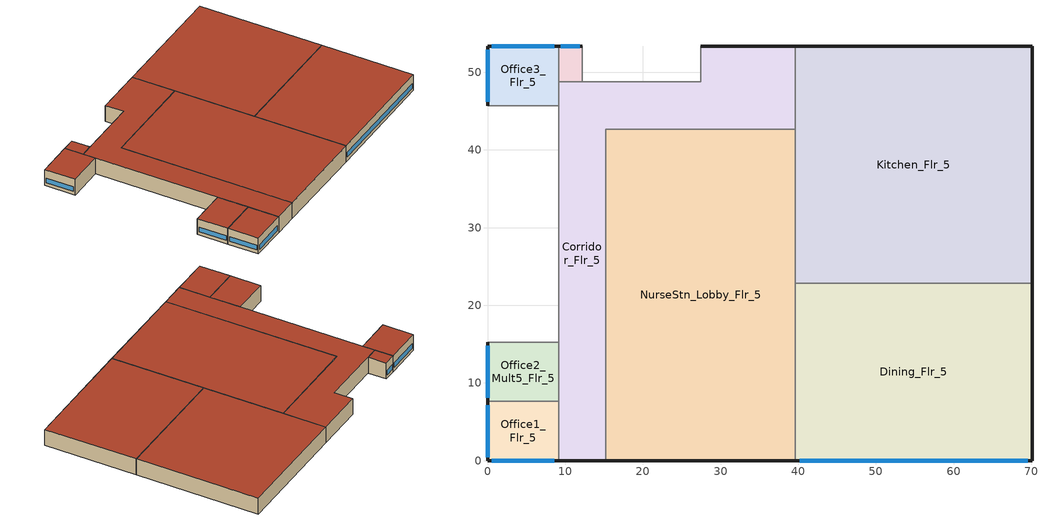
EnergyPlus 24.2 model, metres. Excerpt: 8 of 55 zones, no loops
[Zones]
Dining_Flr_5
 floor adiabatic (int_slab_floor): 39.62,0 39.62,22.86 70.1,22.86 70.1,0 z17.07
 wall outside (nonres_ext_wall_top): 39.62,0 70.1,0 70.1,22.86 z17.07:21.34
 wall to Kitchen_Flr_5 (int_wall): 70.1,22.86 39.62,22.86 z17.07:21.34
 wall to NurseStn_Lobby_Flr_5 (int_wall): 39.62,22.86 39.62,0 z17.07:21.34
 window (NonresWindow_U_0.364_SHGC_East_0.359): 40.2,0 69.53,0 z17.99:19.21
 roof outside (nonres_roof): 39.62,0 70.1,0 70.1,22.86 39.62,22.86 z21.34
NurseStn_Lobby_Flr_5
 floor adiabatic (int_slab_floor): 15.24,0 15.24,42.67 39.62,42.67 39.62,0 z17.07
 wall outside (nonres_ext_wall_top): 15.24,0 39.62,0 z17.07:21.34
 wall to Corridor_Flr_5 (Air_Wall): 39.62,42.67 15.24,42.67 z17.07:21.34
 wall to Kitchen_Flr_5 (int_wall): 39.62,22.86 39.62,42.67 z17.07:21.34
 wall to Corridor_Flr_5 (int_wall): 15.24,42.67 15.24,0 z17.07:21.34
 roof outside (nonres_roof): 15.24,0 39.62,0 39.62,42.67 15.24,42.67 z21.34
Kitchen_Flr_5
 floor adiabatic (int_slab_floor): 70.1,53.34 70.1,22.86 39.62,22.86 39.62,53.34 z17.07
 wall outside (nonres_ext_wall_top): 70.1,22.86 70.1,53.34 39.62,53.34 z17.07:21.34
 wall to Corridor_Flr_5 (int_wall): 39.62,53.34 39.62,42.67 z17.07:21.34
 roof outside (nonres_roof): 39.62,53.34 39.62,22.86 70.1,22.86 70.1,53.34 z21.34
Office1_Flr_5
 floor adiabatic (int_slab_floor): 9.14,7.62 9.14,0 0,0 0,7.62 z17.07
 wall outside (nonres_ext_wall_top): 0,7.62 0,0 9.14,0 z17.07:21.34
 wall adiabatic (int_wall): 9.14,0 9.14,7.62 0,7.62 z17.07:21.34
 window (NonresWindow_U_0.364_SHGC_East_0.359): 0.55,0 8.6,0 z17.99:19.21
 window (NonresWindow_U_0.248_SHGC_South_0.21): 0,7.16 0,0.46 z17.99:19.21
 roof outside (nonres_roof): 0,7.62 0,0 9.14,0 9.14,7.62 z21.34
Office2_Mult5_Flr_5
 floor adiabatic (int_slab_floor): 9.14,15.24 9.14,7.62 0,7.62 0,15.24 z17.07
 wall outside (nonres_ext_wall_top): 0,15.24 0,7.62 z17.07:21.34
 wall adiabatic (int_wall): 0,7.62 9.14,7.62 9.14,15.24 0,15.24 z17.07:21.34
 window (NonresWindow_U_0.248_SHGC_South_0.21): 0,14.78 0,8.08 z17.99:19.21
 roof outside (nonres_roof): 0,15.24 0,7.62 9.14,7.62 9.14,15.24 z21.34
Office3_Flr_5
 floor adiabatic (int_slab_floor): 9.14,53.34 9.14,45.72 0,45.72 0,53.34 z17.07
 wall outside (nonres_ext_wall_top): 9.14,53.34 0,53.34 0,45.72 z17.07:21.34
 wall adiabatic (int_wall): 0,45.72 9.14,45.72 9.14,53.34 z17.07:21.34
 window (NonresWindow_U_0.248_SHGC_West_0.21): 8.6,53.34 0.55,53.34 z17.99:19.21
 window (NonresWindow_U_0.248_SHGC_South_0.21): 0,52.88 0,46.18 z17.99:19.21
 roof outside (nonres_roof): 0,53.34 0,45.72 9.14,45.72 9.14,53.34 z21.34
Office4_Mult6_Flr_5
 floor adiabatic (int_slab_floor): 12.19,53.34 12.19,48.77 9.14,48.77 9.14,53.34 z17.07
 wall outside (nonres_ext_wall_top): 12.19,53.34 9.14,53.34 z17.07:21.34
 wall adiabatic (int_wall): 9.14,53.34 9.14,48.77 12.19,48.77 12.19,53.34 z17.07:21.34
 window (NonresWindow_U_0.248_SHGC_West_0.21): 11.88,53.34 9.45,53.34 z17.99:19.21
 roof outside (nonres_roof): 9.14,53.34 9.14,48.77 12.19,48.77 12.19,53.34 z21.34
Corridor_Flr_5
 floor adiabatic (int_slab_floor): 9.14,0 9.14,48.77 27.43,48.77 27.43,53.34 39.62,53.34 39.62,42.67 15.24,42.67 15.24,0 z17.07
 wall outside (nonres_ext_wall_top): 39.62,53.34 27.43,53.34 / 9.14,0 15.24,0 z17.07:21.34
 wall adiabatic (int_wall): 27.43,53.34 27.43,48.77 9.14,48.77 9.14,0 z17.07:21.34
 roof outside (nonres_roof): 9.14,0 15.24,0 15.24,42.67 39.62,42.67 39.62,53.34 27.43,53.34 27.43,48.77 9.14,48.77 z21.34
[Building]
Hospital: North Axis {deg}=-90; Terrain=City; Loads Convergence Tolerance Value {W}=0.04; Temperature Convergence Tolerance Value {deltaC}=0.2; Solar Distribution=FullInteriorAndExterior; Maximum Number of Warmup Days=25; Minimum Number of Warmup Days=6
[Site:Location]
New.York-John.F.Kennedy.Intl.AP_NY_USA WMO=744860: Latitude {deg}=40.66; Longitude {deg}=-73.8; Time Zone {hr}=-5; Elevation {m}=7
[SizingPeriod:DesignDay] Day of Month=21; Dry-Bulb Temperature Range Modifier Type=DefaultMultipliers; Humidity Condition Type=Wetbulb; Barometric Pressure {Pa}=101241; Rain Indicator=No; Snow Indicator=No; Daylight Saving Time Indicator=No
Name | Month | Day Type | Maximum Dry-Bulb Temperature {C} | Daily Dry-Bulb Temperature Range {deltaC} | Wetbulb or DewPoint at Maximum Dry-Bulb {C} | Wind Speed {m/s} | Wind Direction {deg} | Solar Model Indicator | Sky Clearness | ASHRAE Clear Sky Optical Depth for Beam Irradiance (taub) | ASHRAE Clear Sky Optical Depth for Diffuse Irradiance (taud)
New.York-John.F.Kennedy.Intl.AP_NY_USA Ann Htg 99.6% Condns DB | 1 | WinterDesignDay | -10.7 | 0 | -10.7 | 7.5 | 320 | ASHRAEClearSky | 0
New.York-John.F.Kennedy.Intl.AP_NY_USA Ann Clg .4% Condns DB=>MWB | 7 | SummerDesignDay | 32.1 | 7.4 | 23.1 | 5.6 | 230 | ASHRAETau |  | 0.541 | 1.8
[Site:WaterMainsTemperature]
Calculation Method=Correlation; Annual Average Outdoor Air Temperature {C}=12.4667; Maximum Difference In Monthly Average Outdoor Air Temperatures {deltaC}=25.2
[Site:GroundTemperature:FCfactorMethod]
14, 7.3, 3.3, 1.2, -0.2, 5.6, 10.9, 16.1, 21.7, 25, 24.8, 19.9
[Material:NoMass] Thermal Absorptance=0.9; Solar Absorptance=0.7
Name | Roughness | Thermal Resistance {m2-K/W} | Visible Absorptance
CP02 CARPET PAD | VeryRough | 0.21648 | 0.8
Air_Wall_Material | Rough | 0.207949
Nonres_Roof_Insulation | MediumSmooth | 5.30668 | 0.7
Nonres_Exterior_Wall_Insulation_top | MediumSmooth | 1.05108 | 0.7
[Construction]
InteriorFurnishings: Std Wood 6inch
Air_Wall: Air_Wall_Material
int_wall: G01 13mm gypsum board, G01 13mm gypsum board
int_slab_floor: 100mm Normalweight concrete floor, CP02 CARPET PAD
nonres_roof: F13 Built-up roofing, Nonres_Roof_Insulation, F08 Metal surface
nonres_ext_wall_top: 200mm Normalweight concrete wall, Nonres_Exterior_Wall_Insulation_top, G01 13mm gypsum board
NonresWindow_U_0.248_SHGC_South_0.21: Nonres Window Glazing Layer South
NonresWindow_U_0.364_SHGC_East_0.359: Nonres Window Glazing Layer East
NonresWindow_U_0.248_SHGC_West_0.21: Nonres Window Glazing Layer West
[Material]
Name | Roughness | Thickness {m} | Conductivity {W/m-K} | Density {kg/m3} | Specific Heat {J/kg-K} | Thermal Absorptance | Solar Absorptance | Visible Absorptance
Std Wood 6inch | MediumSmooth | 0.15 | 0.12 | 540 | 1210 | 0.9 | 0.7 | 0.7
F08 Metal surface | Smooth | 0.0008 | 45.28 | 7824 | 500
F13 Built-up roofing | Rough | 0.0095 | 0.16 | 1120 | 1460 | 0.9 | 0.7
G01 13mm gypsum board | Smooth | 0.0127 | 0.16 | 800 | 1090 | 0.9 | 0.7 | 0.5
200mm Normalweight concrete wall | MediumRough | 0.2032 | 2.31 | 2322 | 832
100mm Normalweight concrete floor | MediumRough | 0.1016 | 2.31 | 2322 | 832
[WindowMaterial:SimpleGlazingSystem]
Name | U-Factor {W/m2-K} | Solar Heat Gain Coefficient | Visible Transmittance
Nonres Window Glazing Layer South; Nonres Window Glazing Layer West | 1.40821 | 0.21 | 0.29
Nonres Window Glazing Layer East | 2.06689 | 0.359 | 0.3949
[Zone] Type=1; Ceiling Height {m}=4.2683; Floor Area {m2}=autocalculate; Part of Total Floor Area=YES
Name | Multiplier | Volume {m3}
Dining_Flr_5 | 1 | 2974.04
NurseStn_Lobby_Flr_5 | 1 | 4441.23
Kitchen_Flr_5 | 1 | 3965.37
Office1_Flr_5 | 1 | 297.5
Office2_Mult5_Flr_5 | 5 | 297.41
Office3_Flr_5 | 1 | 297.41
Office4_Mult6_Flr_5 | 6 | 59.5
Corridor_Flr_5 | 1 | 2141.32
[InternalMass] Construction=InteriorFurnishings
Name | Zone or ZoneList | Surface Area {m2}
Dining_Flr_5_InternalMass_1 | Dining_Flr_5 | 1393.55
NurseStn_Lobby_Flr_5_InternalMass_1 | NurseStn_Lobby_Flr_5 | 2081.03
Kitchen_Flr_5_InternalMass_1 | Kitchen_Flr_5 | 1858.06
Office1_Flr_5_InternalMass_1 | Office1_Flr_5 | 139.3911
Office2_Mult5_Flr_5_InternalMass_1 | Office2_Mult5_Flr_5 | 139.3546
Office3_Flr_5_InternalMass_1 | Office3_Flr_5 | 139.3546
Office4_Mult6_Flr_5_InternalMass_1 | Office4_Mult6_Flr_5 | 27.8709
Corridor_Flr_5_InternalMass_1 | Corridor_Flr_5 | 1003.35
[People] Number of People Calculation Method=People; Fraction Radiant=0.3; Sensible Heat Fraction=AUTOCALCULATE; Activity Level Schedule=ACTIVITY_SCH; Enable ASHRAE 55 Comfort Warnings=No; Mean Radiant Temperature Calculation Type=EnclosureAveraged; Work Efficiency Schedule=WORK_EFF_SCH; Clothing Insulation Calculation Method=ClothingInsulationSchedule; Clothing Insulation Schedule=CLOTHING_SCH; Air Velocity Schedule=AIR_VELO_SCH; Thermal Comfort Model 1 Type=FANGER
Name | Zone or ZoneList or Space or SpaceList | Number of People Schedule | Number of People
Dining_Flr_5 | Dining_Flr_5 | BLDG_OCC_EXTD_SCH | 74.9725
NurseStn_Lobby_Flr_5 | NurseStn_Lobby_Flr_5 | BLDG_OCC_SCH | 14.9279
Kitchen_Flr_5 | Kitchen_Flr_5 | BLDG_OCC_EXTD_SCH | 49.9818
Office1_Flr_5 | Office1_Flr_5 | BLDG_OCC_SCH | 5.2498
Office2_Mult5_Flr_5 | Office2_Mult5_Flr_5 | BLDG_OCC_SCH | 5.2483
Office3_Flr_5 | Office3_Flr_5 | BLDG_OCC_SCH | 5.2483
Office4_Mult6_Flr_5 | Office4_Mult6_Flr_5 | BLDG_OCC_SCH | 1.05
Corridor_Flr_5 | Corridor_Flr_5 | BLDG_OCC_EXTD_SCH | 5.3981
[Lights] Design Level Calculation Method=Watts/Area; Return Air Fraction=0; Fraction Radiant=0.7; Fraction Visible=0.2; Fraction Replaceable=1; Return Air Fraction Calculated from Plenum Temperature=No
Name | Zone or ZoneList or Space or SpaceList | Schedule | Watts per Floor Area {W/m2}
Dining_Flr_5_Lights | Dining_Flr_5 | ltg_sch14_dining | 3.68125
NurseStn_Lobby_Flr_5_Lights | NurseStn_Lobby_Flr_5 | ltg_sch9_nursestn_lobby2 | 9.284939
Kitchen_Flr_5_Lights | Kitchen_Flr_5 | ltg_sch15_kitchen | 12.1686
Office1_Flr_5_Lights | Office1_Flr_5 | ltg_sch_office1_flr_5 | 7.20401
Office2_Mult5_Flr_5_Lights | Office2_Mult5_Flr_5 | ltg_sch1_office | 7.46477
Office3_Flr_5_Lights | Office3_Flr_5 | ltg_sch1_office | 7.46477
Office4_Mult6_Flr_5_Lights | Office4_Mult6_Flr_5 | ltg_sch1_office | 7.46477
Corridor_Flr_5_Lights | Corridor_Flr_5 | ltg_sch4_corridor | 6.11427
[ElectricEquipment] Design Level Calculation Method=EquipmentLevel; Fraction Latent=0; Fraction Lost=0
Name | Zone or ZoneList or Space or SpaceList | Schedule | Design Level {W} | Fraction Radiant
Dining_Flr_5_MiscPlug_Equip | Dining_Flr_5 | BLDG_EQUIP_EXTD_SCH | 7497.28 | 0.5
NurseStn_Lobby_Flr_5_MiscPlug_Equip | NurseStn_Lobby_Flr_5 | BLDG_EQUIP_SCH | 11643.4 | 0.5
Kitchen_Flr_5_MiscPlug_Equip | Kitchen_Flr_5 | BLDG_EQUIP_EXTD_SCH | 74972.8 | 0.5
Office1_Flr_5_MiscPlug_Equip | Office1_Flr_5 | BLDG_EQUIP_SCH | 749.9243 | 0.5
Office2_Mult5_Flr_5_MiscPlug_Equip | Office2_Mult5_Flr_5 | BLDG_EQUIP_SCH | 749.7275 | 0.5
Office3_Flr_5_MiscPlug_Equip | Office3_Flr_5 | BLDG_EQUIP_SCH | 749.7275 | 0.5
Office4_Mult6_Flr_5_MiscPlug_Equip | Office4_Mult6_Flr_5 | BLDG_EQUIP_SCH | 149.9455 | 0.5
Kitchen_Flr_5_Reach-in-Freezer | Kitchen_Flr_5 | Always_on | 555 | 0.25
Kitchen_Flr_5_Reach-in-Refrigerator | Kitchen_Flr_5 | Always_on | 470 | 0.25
[Exterior:FuelEquipment] Fuel Use Type=Electricity
Name | Schedule | Design Level {W}
Elevators | BLDG_ELEVATORS | 34667.95
Elevators_Lights_Fan | ELEV_LIGHT_FAN_SCH_ADD_DF | 421.26
[GasEquipment]
Kitchen_Flr_5_MiscPlugGas_Equip: Zone or ZoneList or Space or SpaceList=Kitchen_Flr_5; Schedule=BLDG_EQUIP_EXTD_SCH; Design Level Calculation Method=EquipmentLevel; Design Level {W}=149946; Fraction Latent=0; Fraction Radiant=0.5; Fraction Lost=0
[Exterior:Lights]
Exterior_Lights: Schedule=Exterior_Lgt_ALWAYS_ON; Design Level {W}=7940.01; Control Option=AstronomicalClock
[Daylighting:Controls] Daylighting Method=SplitFlux; Availability Schedule=DaylightAvailSch; Lighting Control Type=Continuousoff; Minimum Input Power Fraction for Continuous or ContinuousOff Dimming Control=0.2; Minimum Light Output Fraction for Continuous or ContinuousOff Dimming Control=0.2; Number of Stepped Control Steps=3; Probability Lighting will be Reset When Needed in Manual Stepped Control=1; Maximum Allowable Discomfort Glare Index=22
Name | Zone or Space | Glare Calculation Daylighting Reference Point | Glare Calculation Azimuth Angle of View Direction Clockwise from Zone y-Axis {deg} | Daylighting Reference Point 1 | Fraction of Lights Controlled by Reference Point 1 | Illuminance Setpoint at Reference Point 1 {lux} | Daylighting Reference Point 2 | Fraction of Lights Controlled by Reference Point 2 | Illuminance Setpoint at Reference Point 2 {lux}
Office1_Flr_5_DaylCtrl | Office1_Flr_5 | Office1_Flr_5_DaylRefPt1 | 270 | Office1_Flr_5_DaylRefPt1 | 0.56 | 377 | Office1_Flr_5_DaylRefPt2 | 0.21 | 377
Office3_Flr_5_DaylCtrl | Office3_Flr_5 | Office3_Flr_5_DaylRefPt1 | 0 | Office3_Flr_5_DaylRefPt1 | 0.56 | 377 | Office3_Flr_5_DaylRefPt2 | 0.21 | 377
Office4_Mult6_Flr_5_DaylCtrl | Office4_Mult6_Flr_5 | Office4_Mult6_Flr_5_DaylRefPt1 | 0 | Office4_Mult6_Flr_5_DaylRefPt1 | 0.94 | 377
Office2_Mult5_Flr_5_DaylCtrl | Office2_Mult5_Flr_5 | Office2_Mult5_Flr_5_DaylRefPt1 | 0 | Office2_Mult5_Flr_5_DaylRefPt1 | 0.47 | 377
Dining_Flr_5_DaylCtrl | Dining_Flr_5 | Dining_Flr_5_DaylRefPt1 | 0 | Dining_Flr_5_DaylRefPt1 | 0.19 | 215
[ZoneInfiltration:DesignFlowRate] Schedule=INFIL_SCH_PNNL; Design Flow Rate Calculation Method=Flow/ExteriorWallArea; Flow Rate per Exterior Surface Area {m3/s-m2}=0.000569572; Constant Term Coefficient=0; Temperature Term Coefficient=0; Velocity Term Coefficient=0.224; Velocity Squared Term Coefficient=0
Name | Zone or ZoneList or Space or SpaceList
Dining_Flr_5_Infiltration | Dining_Flr_5
NurseStn_Lobby_Flr_5_Infiltration | NurseStn_Lobby_Flr_5
Kitchen_Flr_5_Infiltration | Kitchen_Flr_5
Office1_Flr_5_Infiltration | Office1_Flr_5
Office2_Mult5_Flr_5_Infiltration | Office2_Mult5_Flr_5
Office3_Flr_5_Infiltration | Office3_Flr_5
Office4_Mult6_Flr_5_Infiltration | Office4_Mult6_Flr_5
Corridor_Flr_5_Infiltration | Corridor_Flr_5
[Schedule:Compact]
Exterior_Lgt_ALWAYS_ON; ALWAYS_ON: Through: 12/31, For: AllDays, Until: 24:00, 1
BLDG_OCC_SCH: Through: 12/31, For: Weekdays, Until: 07:00, 0, Until: 08:00, 0.1, Until: 09:00, 0.5, Until: 17:00, 0.8, Until: 18:00, 0.5, Until: 20:00, 0.3, Until: 22:00, 0.2, Until: 24:00, 0, For: SummerDesignDay, Until: 24:00, 1, For: WinterDesignDay, Until: 24:00, 0, For: Saturday, Until: 07:00, 0, Until: 08:00, 0.1, Until: 09:00, 0.3, Until: 17:00, 0.4, Until: 19:00, 0.1, Until: 24:00, 0, For: Sunday Holidays AllOtherDays, Until: 08:00, 0, Until: 16:00, 0.05, Until: 24:00, 0
BLDG_OCC_EXTD_SCH: Through: 12/31, For: Weekdays, Until: 07:00, 0.4, Until: 08:00, 0.5, Until: 09:00, 0.6, Until: 17:00, 0.8, Until: 18:00, 0.6, Until: 20:00, 0.5, Until: 24:00, 0.4, For: SummerDesignDay, Until: 24:00, 1, For: WinterDesignDay, Until: 24:00, 0, For: Saturday, Until: 07:00, 0.4, Until: 08:00, 0.5, Until: 17:00, 0.6, Until: 19:00, 0.5, Until: 24:00, 0.4, For: Sunday Holidays AllOtherDays, Until: 08:00, 0.4, Until: 16:00, 0.6, Until: 24:00, 0.4
BLDG_EQUIP_SCH: Through: 12/31, For: Weekdays, Until: 07:00, 0.349268, Until: 08:00, 0.681801, Until: 16:00, 0.876602, Until: 22:00, 0.584401, Until: 23:00, 0.523902, Until: 24:00, 0.349268, For: SummerDesignDay, Until: 24:00, 1, For: WinterDesignDay, Until: 24:00, 0, For: Saturday, Until: 07:00, 0.349268, Until: 08:00, 0.487001, Until: 18:00, 0.633101, Until: 24:00, 0.349268, For: Sunday Holidays AllOtherDays, Until: 08:00, 0.261951, Until: 16:00, 0.349268, Until: 24:00, 0.261951
BLDG_EQUIP_EXTD_SCH: Through: 12/31, For: Weekdays, Until: 07:00, 0.4, Until: 08:00, 0.7, Until: 16:00, 0.9, Until: 23:00, 0.6, Until: 24:00, 0.4, For: SummerDesignDay, Until: 24:00, 1, For: WinterDesignDay, Until: 24:00, 0, For: Saturday, Until: 07:00, 0.4, Until: 08:00, 0.5, Until: 18:00, 0.65, Until: 24:00, 0.4, For: Sunday Holidays AllOtherDays, Until: 08:00, 0.4, Until: 16:00, 0.6, Until: 24:00, 0.4
BLDG_ELEVATORS: Through: 12/31, For: SummerDesignDay, Until: 24:00, 1, For: WinterDesignDay, Until: 24:00, 0.2, For: Weekdays, Until: 07:00, 0.2, Until: 08:00, 0.5, Until: 09:00, 0.75, Until: 10:00, 1, Until: 11:00, 1, Until: 12:00, 1, Until: 13:00, 0.75, Until: 14:00, 1, Until: 15:00, 1, Until: 16:00, 1, Until: 17:00, 1, Until: 18:00, 1, Until: 19:00, 0.52, Until: 20:00, 0.52, Until: 21:00, 0.52, Until: 22:00, 0.28, Until: 24:00, 0.2, For: Saturday, Until: 07:00, 0.2, Until: 08:00, 0.4, Until: 09:00, 0.46, Until: 10:00, 0.7, Until: 11:00, 0.7, Until: 12:00, 0.7, Until: 13:00, 0.51, Until: 14:00, 0.51, Until: 15:00, 0.51, Until: 16:00, 0.51, Until: 17:00, 0.51, Until: 18:00, 0.25, Until: 24:00, 0.2, For: AllOtherDays, Until: 08:00, 0.2, Until: 16:00, 0.4, Until: 24:00, 0.2
ELEV_LIGHT_FAN_SCH_ADD_DF: Through: 12/31, For: SummerDesignDay, Until: 24:00, 1, For: WinterDesignDay, Until: 24:00, 0.2, For: Weekdays, Until: 07:00, 0.2, Until: 08:00, 0.5, Until: 09:00, 1, Until: 10:00, 1, Until: 11:00, 1, Until: 12:00, 1, Until: 13:00, 1, Until: 14:00, 1, Until: 15:00, 1, Until: 16:00, 1, Until: 17:00, 1, Until: 18:00, 1, Until: 19:00, 0.52, Until: 20:00, 0.52, Until: 21:00, 0.52, Until: 22:00, 0.28, Until: 24:00, 0.2, For: Saturday, Until: 07:00, 0.2, Until: 08:00, 0.4, Until: 09:00, 0.46, Until: 10:00, 0.7, Until: 11:00, 0.7, Until: 12:00, 0.7, Until: 13:00, 0.51, Until: 14:00, 0.51, Until: 15:00, 0.51, Until: 16:00, 0.51, Until: 17:00, 0.51, Until: 18:00, 0.25, Until: 24:00, 0.2, For: AllOtherDays, Until: 08:00, 0.2, Until: 16:00, 0.4, Until: 24:00, 0.2
ACTIVITY_SCH: Through: 12/31, For: AllDays, Until: 24:00, 120
WORK_EFF_SCH: Through: 12/31, For: AllDays, Until: 24:00, 0
AIR_VELO_SCH: Through: 12/31, For: AllDays, Until: 24:00, 0.2
CLOTHING_SCH: Through: 04/30, For: AllDays, Until: 24:00, 1, Through: 09/30, For: AllDays, Until: 24:00, 0.5, Through: 12/31, For: AllDays, Until: 24:00, 1
INFIL_SCH_PNNL: Through: 12/31, For: Weekdays SummerDesignDay, Until: 24:00, 0.25, For: Saturday WinterDesignDay, Until: 24:00, 0.25, For: Sunday Holidays AllOtherDays, Until: 24:00, 0.25
DaylightAvailSch: Through: 12/31, For: SummerDesignDay WinterDesignDay, Until: 24:00, 0, For: AllOtherDays, Until: 24:00, 1
[SCHEDULE:COMPACT]
ltg_sch14_dining: Through: 12/31, For: SummerDesignDay, Until: 24:00, 1, For: WinterDesignDay, Until: 24:00, 0, For: Weekdays, Until: 8:00, 0.325, Until: 16:00, 0.585, Until: 24:00, 0.325, For: Saturday, Until: 8:00, 0.325, Until: 18:00, 0.52, Until: 24:00, 0.325, For: AllOtherDays, Until: 8:00, 0.325, Until: 16:00, 0.455, Until: 24:00, 0.325
ltg_sch4_corridor: Through: 12/31, For: SummerDesignDay, Until: 24:00, 1, For: WinterDesignDay, Until: 24:00, 0, For: Weekdays, Until: 8:00, 0.360831, Until: 16:00, 0.649499, Until: 24:00, 0.360831, For: Saturday, Until: 8:00, 0.360831, Until: 18:00, 0.577335, Until: 24:00, 0.360831, For: AllOtherDays, Until: 8:00, 0.360831, Until: 16:00, 0.505165, Until: 24:00, 0.360831
ltg_sch15_kitchen: Through: 12/31, For: SummerDesignDay, Until: 24:00, 1, For: WinterDesignDay, Until: 24:00, 0, For: Weekdays, Until: 8:00, 0.35, Until: 16:00, 0.63, Until: 24:00, 0.35, For: Saturday, Until: 8:00, 0.35, Until: 18:00, 0.56, Until: 24:00, 0.35, For: AllOtherDays, Until: 8:00, 0.35, Until: 16:00, 0.49, Until: 24:00, 0.35
ltg_sch_office1_flr_5: Through: 12/31, For: SummerDesignDay, Until: 24:00, 1, For: WinterDesignDay, Until: 24:00, 0, For: Weekdays, Until: 7:00, 0.06531, Until: 8:00, 0.32656, Until: 16:00, 0.58781, Until: 23:00, 0.19594, Until: 24:00, 0.06531, For: Saturday, Until: 7:00, 0.06531, Until: 8:00, 0.13062, Until: 18:00, 0.26125, Until: 24:00, 0.06531, For: AllOtherDays, Until: 8:00, 0.03266, Until: 16:00, 0.06531, Until: 24:00, 0.03266
ltg_sch1_office: Through: 12/31, For: SummerDesignDay, Until: 24:00, 1, For: WinterDesignDay, Until: 24:00, 0, For: Weekdays, Until: 7:00, 0.0625, Until: 8:00, 0.3125, Until: 16:00, 0.5625, Until: 23:00, 0.1875, Until: 24:00, 0.0625, For: Saturday, Until: 7:00, 0.0625, Until: 8:00, 0.125, Until: 18:00, 0.25, Until: 24:00, 0.0625, For: AllOtherDays, Until: 8:00, 0.03125, Until: 16:00, 0.0625, Until: 24:00, 0.03125
ltg_sch9_nursestn_lobby2: Through: 12/31, For: SummerDesignDay, Until: 24:00, 1, For: WinterDesignDay, Until: 24:00, 0, For: Weekdays, Until: 8:00, 0.408, Until: 16:00, 0.7344, Until: 24:00, 0.408, For: Saturday, Until: 8:00, 0.408, Until: 18:00, 0.6528, Until: 24:00, 0.408, For: AllOtherDays, Until: 8:00, 0.408, Until: 16:00, 0.5712, Until: 24:00, 0.408
